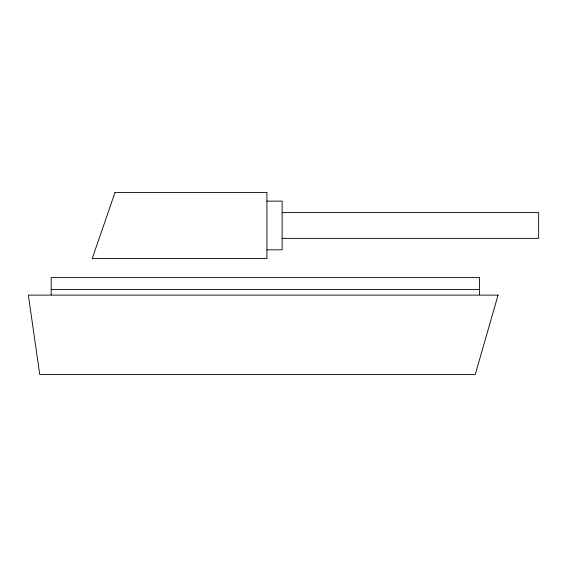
<?xml version="1.0" encoding="UTF-8"?>
<svg xmlns="http://www.w3.org/2000/svg" width="567" height="567" viewBox="0 0 567 567"><rect width="100%" height="100%" fill="white"/><g stroke="black" fill="none" stroke-linecap="round" stroke-linejoin="round"><path stroke-width="0.85" d="M266.915 201.136L282.139 201.136L282.139 249.834L266.915 249.834M282.139 212.597L538.65 212.597L538.65 238.374L282.139 238.374M51.193 289.496L479.498 289.496M479.498 294.748L479.498 277.596L51.193 277.596L51.193 294.748M498.06 295.116L475.217 374.589L39.768 374.589L28.35 295.116L498.06 295.116M115.023 192.411L92.237 258.559L266.915 258.559L266.915 192.411L115.023 192.411"/></g></svg>
